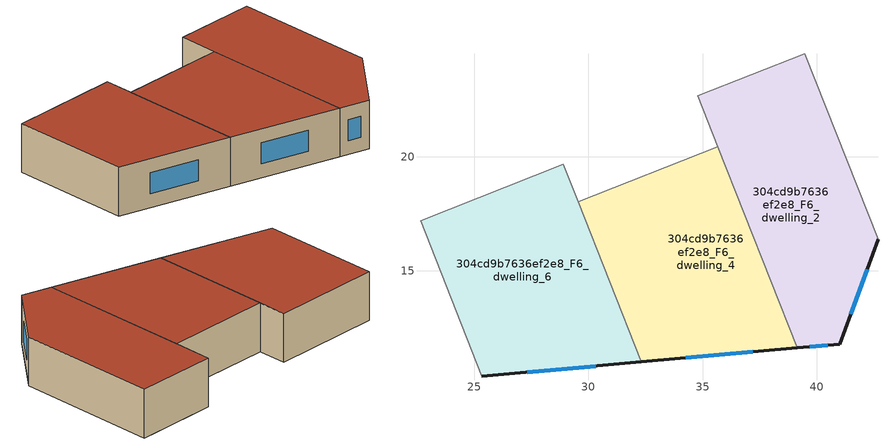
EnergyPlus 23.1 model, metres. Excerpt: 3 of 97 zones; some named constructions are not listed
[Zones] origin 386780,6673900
304cd9b7636ef2e8_F6_dwelling_2
 floor to 304cd9b7636ef2e8_F5_dwelling_8 (EU_floor_Construction): 38.58,24.15 42.18,15.02 41.01,11.8 39.15,11.63 34.79,22.66 z18
 floor to 304cd9b7636ef2e8_F5_dwelling_7 (EU_floor_Construction): 39.47,24.5 42.68,16.38 42.18,15.02 38.58,24.15 z18
 wall outside (EU_wall_Construction): 39.15,11.63 41.01,11.8 42.68,16.38 z18:21
 wall to 304cd9b7636ef2e8_F6_dwelling_0 (EU_wall_Construction): 42.68,16.38 39.47,24.5 34.79,22.66 z18:21
 wall to 304cd9b7636ef2e8_F6_dwelling_4 (EU_wall_Construction): 35.67,20.43 39.15,11.63 z18:21
 wall to 304cd9b7636ef2e8_F6_dwelling_5 (EU_wall_Construction): 34.79,22.66 35.67,20.43 z18:21
 window (EU_Window_Construction): 39.68,11.68 40.48,11.75 / 41.49,13.11 42.2,15.07 z18.86:20.14
 roof outside (EU_roof_Construction): 41.01,11.8 42.68,16.38 39.47,24.5 34.79,22.66 39.15,11.63 z21
304cd9b7636ef2e8_F6_dwelling_4
 floor to 304cd9b7636ef2e8_F5_dwelling_9 (EU_floor_Construction): 35.62,20.41 39.08,11.63 34.68,11.23 31.67,18.85 z18
 floor adiabatic (EU_floor_Construction): 35.67,20.43 39.15,11.63 39.08,11.63 35.62,20.41 z18; 31.67,18.85 34.68,11.23 32.32,11.02 29.56,18.02 z18
 wall outside (EU_wall_Construction): 32.33,11.02 39.15,11.63 z18:21
 wall to 304cd9b7636ef2e8_F6_dwelling_5 (EU_wall_Construction): 35.67,20.43 29.56,18.02 z18:21
 wall to 304cd9b7636ef2e8_F6_dwelling_6 (EU_wall_Construction): 29.56,18.02 32.33,11.02 z18:21
 window (EU_Window_Construction): 34.28,11.19 37.2,11.46 z18.86:20.14
 roof outside (EU_roof_Construction): 39.15,11.63 35.67,20.43 29.56,18.02 32.33,11.02 z21
304cd9b7636ef2e8_F6_dwelling_6
 floor adiabatic (EU_floor_Construction): 28.91,19.66 32.33,11.02 25.34,10.39 22.66,17.19 z18
 wall outside (EU_wall_Construction): 25.34,10.39 32.33,11.02 z18:21
 wall to 304cd9b7636ef2e8_F6_dwelling_7 (EU_wall_Construction): 28.91,19.66 22.66,17.19 z18:21
 wall to 304cd9b7636ef2e8_F6_dwelling_8 (EU_wall_Construction): 22.66,17.19 25.34,10.39 z18:21
 wall to 304cd9b7636ef2e8_F6_dwelling_5 (EU_wall_Construction): 29.56,18.02 28.91,19.66 z18:21
 window (EU_Window_Construction): 27.34,10.57 30.33,10.84 z18.86:20.14
 roof outside (EU_roof_Construction): 32.33,11.02 28.91,19.66 22.66,17.19 25.34,10.39 z21
[SCHEDULE:FILE] Column Number=1; Rows to Skip at Top=0; Number of Hours of Data=8760; Column Separator=Comma; Interpolate to Timestep=No; Minutes per Item=60; Adjust Schedule for Daylight Savings=Yes
Name | File
EU_Step8_GainSchedule_304cd9b7636ef2e8_F4_dwelling_10_f000 | ../../schedules/304cd9b7636ef2e8/304cd9b7636ef2e8_F4_dwelling_10_f000_gain.csv
EU_Step8_GainSchedule_304cd9b7636ef2e8_F4_dwelling_11_f000 | ../../schedules/304cd9b7636ef2e8/304cd9b7636ef2e8_F4_dwelling_11_f000_gain.csv
EU_Step8_GainSchedule_304cd9b7636ef2e8_F4_dwelling_12_f000 | ../../schedules/304cd9b7636ef2e8/304cd9b7636ef2e8_F4_dwelling_12_f000_gain.csv
EU_Step8_GainSchedule_304cd9b7636ef2e8_F4_dwelling_13_f000 | ../../schedules/304cd9b7636ef2e8/304cd9b7636ef2e8_F4_dwelling_13_f000_gain.csv
EU_Step8_GainSchedule_304cd9b7636ef2e8_F5_dwelling_0_f000 | ../../schedules/304cd9b7636ef2e8/304cd9b7636ef2e8_F5_dwelling_0_f000_gain.csv
EU_Step8_GainSchedule_304cd9b7636ef2e8_F5_dwelling_1_f000 | ../../schedules/304cd9b7636ef2e8/304cd9b7636ef2e8_F5_dwelling_1_f000_gain.csv
EU_Step8_GainSchedule_304cd9b7636ef2e8_F5_dwelling_2_f000 | ../../schedules/304cd9b7636ef2e8/304cd9b7636ef2e8_F5_dwelling_2_f000_gain.csv
EU_Step8_GainSchedule_304cd9b7636ef2e8_F5_dwelling_3_f000 | ../../schedules/304cd9b7636ef2e8/304cd9b7636ef2e8_F5_dwelling_3_f000_gain.csv
EU_Step8_GainSchedule_304cd9b7636ef2e8_F5_dwelling_4_f000 | ../../schedules/304cd9b7636ef2e8/304cd9b7636ef2e8_F5_dwelling_4_f000_gain.csv
EU_Step8_GainSchedule_304cd9b7636ef2e8_F5_dwelling_5_f000 | ../../schedules/304cd9b7636ef2e8/304cd9b7636ef2e8_F5_dwelling_5_f000_gain.csv
EU_Step8_GainSchedule_304cd9b7636ef2e8_F5_dwelling_6_f000 | ../../schedules/304cd9b7636ef2e8/304cd9b7636ef2e8_F5_dwelling_6_f000_gain.csv
EU_Step8_GainSchedule_304cd9b7636ef2e8_F5_dwelling_7_f000 | ../../schedules/304cd9b7636ef2e8/304cd9b7636ef2e8_F5_dwelling_7_f000_gain.csv
EU_Step8_GainSchedule_304cd9b7636ef2e8_F5_dwelling_8_f000 | ../../schedules/304cd9b7636ef2e8/304cd9b7636ef2e8_F5_dwelling_8_f000_gain.csv
EU_Step8_GainSchedule_304cd9b7636ef2e8_F5_dwelling_9_f000 | ../../schedules/304cd9b7636ef2e8/304cd9b7636ef2e8_F5_dwelling_9_f000_gain.csv
EU_Step8_GainSchedule_304cd9b7636ef2e8_F5_dwelling_10_f000 | ../../schedules/304cd9b7636ef2e8/304cd9b7636ef2e8_F5_dwelling_10_f000_gain.csv
EU_Step8_GainSchedule_304cd9b7636ef2e8_F5_dwelling_11_f000 | ../../schedules/304cd9b7636ef2e8/304cd9b7636ef2e8_F5_dwelling_11_f000_gain.csv
EU_Step8_GainSchedule_304cd9b7636ef2e8_F5_dwelling_12_f000 | ../../schedules/304cd9b7636ef2e8/304cd9b7636ef2e8_F5_dwelling_12_f000_gain.csv
EU_Step8_GainSchedule_304cd9b7636ef2e8_F5_dwelling_13_f000 | ../../schedules/304cd9b7636ef2e8/304cd9b7636ef2e8_F5_dwelling_13_f000_gain.csv
